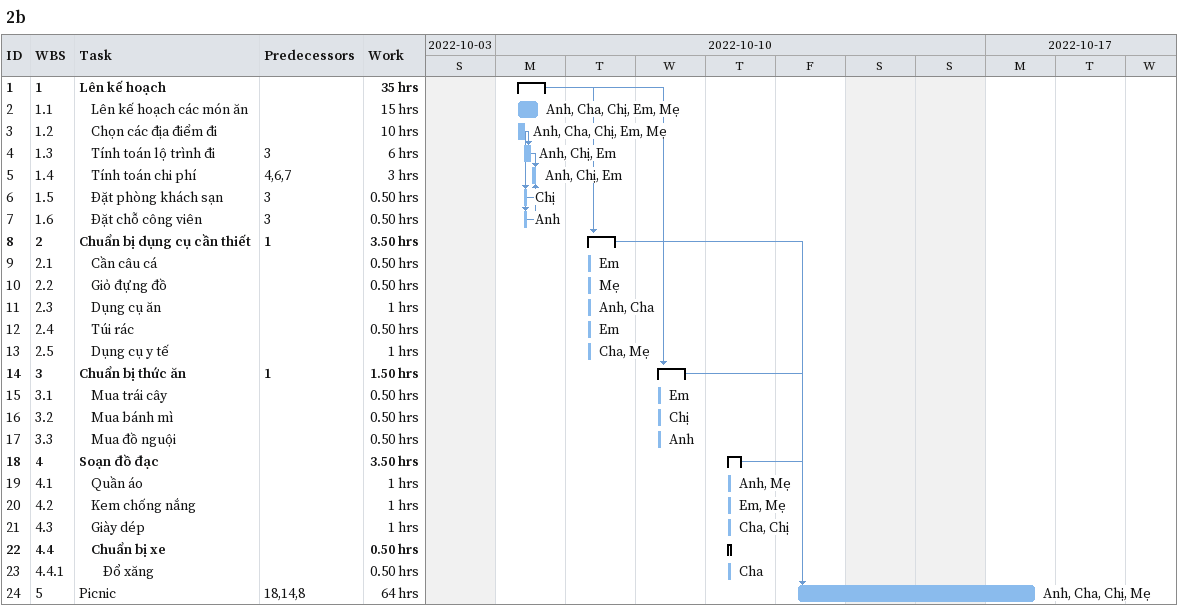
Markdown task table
2b

| ID | WBS | Task | Start | Finish | Predecessors | Resources | Work (h) |
|---|---|---|---|---|---|---|---|
| 1 | 1 | **Lên kế hoạch** | 2022-10-10 | 2022-10-10 |  |  | 35 |
| 2 | 1.1 | Lên kế hoạch các món ăn | 2022-10-10 | 2022-10-10 |  | Anh, Cha, Chị, Em, Mẹ | 15 |
| 3 | 1.2 | Chọn các địa điểm đi | 2022-10-10 | 2022-10-10 |  | Anh, Cha, Chị, Em, Mẹ | 10 |
| 4 | 1.3 | Tính toán lộ trình đi | 2022-10-10 | 2022-10-10 | 3 | Anh, Chị, Em | 6 |
| 5 | 1.4 | Tính toán chi phí | 2022-10-10 | 2022-10-10 | 4, 6, 7 | Anh, Chị, Em | 3 |
| 6 | 1.5 | Đặt phòng khách sạn | 2022-10-10 | 2022-10-10 | 3 | Chị | 0.50 |
| 7 | 1.6 | Đặt chỗ công viên | 2022-10-10 | 2022-10-10 | 3 | Anh | 0.50 |
| 8 | 2 | **Chuẩn bị dụng cụ cần thiết** | 2022-10-11 | 2022-10-11 | 1 |  | 3.50 |
| 9 | 2.1 | Cần câu cá | 2022-10-11 | 2022-10-11 |  | Em | 0.50 |
| 10 | 2.2 | Giỏ đựng đồ | 2022-10-11 | 2022-10-11 |  | Mẹ | 0.50 |
| 11 | 2.3 | Dụng cụ ăn | 2022-10-11 | 2022-10-11 |  | Anh, Cha | 1 |
| 12 | 2.4 | Túi rác | 2022-10-11 | 2022-10-11 |  | Em | 0.50 |
| 13 | 2.5 | Dụng cụ y tế | 2022-10-11 | 2022-10-11 |  | Cha, Mẹ | 1 |
| 14 | 3 | **Chuẩn bị thức ăn** | 2022-10-12 | 2022-10-12 | 1 |  | 1.50 |
| 15 | 3.1 | Mua trái cây | 2022-10-12 | 2022-10-12 |  | Em | 0.50 |
| 16 | 3.2 | Mua bánh mì | 2022-10-12 | 2022-10-12 |  | Chị | 0.50 |
| 17 | 3.3 | Mua đồ nguội | 2022-10-12 | 2022-10-12 |  | Anh | 0.50 |
| 18 | 4 | **Soạn đồ đạc** | 2022-10-13 | 2022-10-13 |  |  | 3.50 |
| 19 | 4.1 | Quần áo | 2022-10-13 | 2022-10-13 |  | Anh, Mẹ | 1 |
| 20 | 4.2 | Kem chống nắng | 2022-10-13 | 2022-10-13 |  | Em, Mẹ | 1 |
| 21 | 4.3 | Giày dép | 2022-10-13 | 2022-10-13 |  | Cha, Chị | 1 |
| 22 | 4.4 | **Chuẩn bị xe** | 2022-10-13 | 2022-10-13 |  |  | 0.50 |
| 23 | 4.4.1 | Đổ xăng | 2022-10-13 | 2022-10-13 |  | Cha | 0.50 |
| 24 | 5 | Picnic | 2022-10-14 | 2022-10-17 | 18, 14, 8 | Anh, Cha, Chị, Mẹ | 64 |
